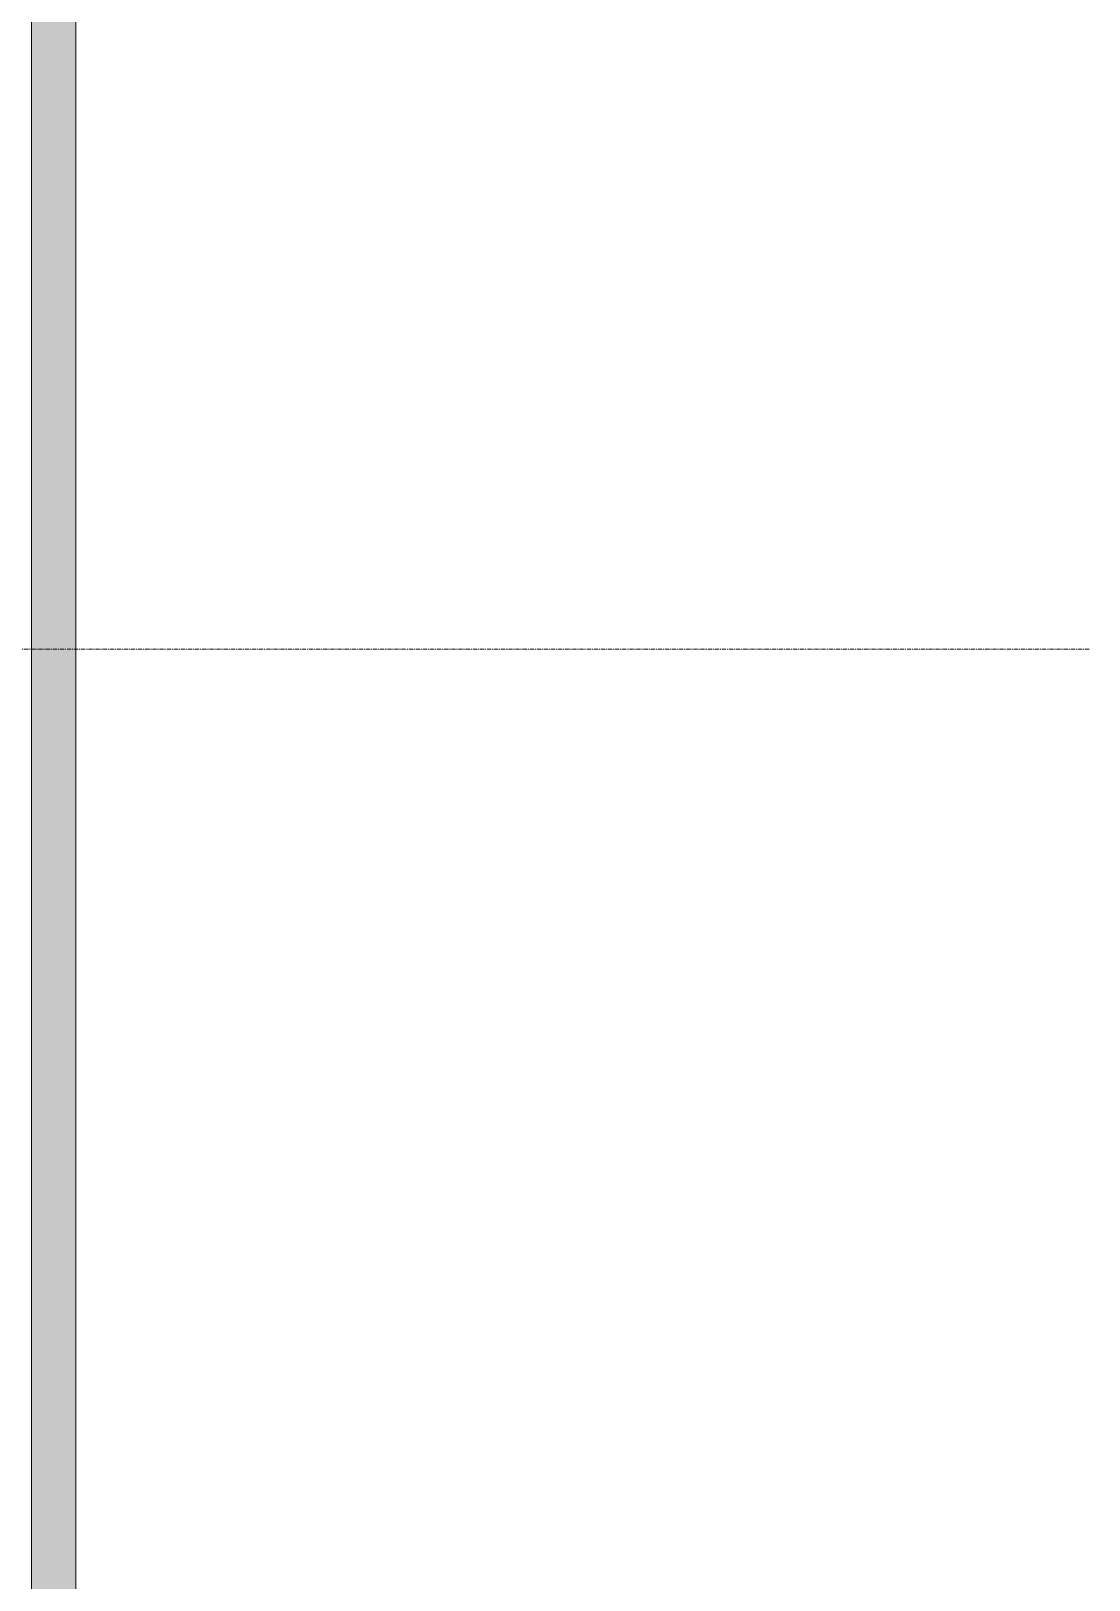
# Model space of a CAD drawing. Header units: inches. Extents: x -4061 to -1937, y 9836 to 11171.
# Drawn here: x -2066.9 to -1936.8, y 10052.8 to 10243.2 of the extents above; entities that cross this region are included whole.
import ezdxf

# ---------------------------------------------------------------- set-up
doc = ezdxf.new("R2010")
doc.units = ezdxf.units.IN
doc.header["$MEASUREMENT"] = 0
doc.linetypes.add('Grid Line 1_2_', pattern=[0.875, 0.5, -0.125, 0.125, -0.125])
for name, color, linetype, lineweight in [('0-1', 7, 'Continuous', 5), ('0-2', 250, 'Continuous', 9), ('A-WALL-3', 7, 'Continuous', 18), ('A-WALL-8', 27, 'Continuous', 18), ('S-GRID-1', 1, 'Grid Line 1_2_', 9)]:
    doc.layers.add(name, color=color, linetype=linetype, lineweight=lineweight)

# ---------------------------------------------------------------- blocks, each defined once
blk = doc.blocks.new('Basic Wall _ EXT - FIBER CEMENT - LARGE - ___-2162460-ENLARGED RCP - 3RD FLOOR PLAN - WEST')
at = {"layer": 'A-WALL-8'}
blk.add_hatch(color=256, dxfattribs=at).paths.add_polyline_path([(-2066.84, 9979.11), (-2066.86, 10852.46), (-2066.87, 10852.43), (-2066.84, 9979.11)], flags=0)
at = {"layer": 'A-WALL-3'}
blk.add_line((-2066.84, 10852.47), (-2066.84, 9979.11), dxfattribs=at)
blk = doc.blocks.new('Basic Wall _ EXT - FIBER CEMENT - SMALL - ___-2145934-ENLARGED RCP - 3RD FLOOR PLAN - WEST')
at = {"layer": 'A-WALL-8'}
blk.add_hatch(color=256, dxfattribs=at).paths.add_polyline_path([(-2061.36, 9973.63), (-2061.36, 10857.95), (-2066.84, 10852.46), (-2066.84, 9979.11), (-2061.44, 9973.7)], flags=0)
at = {"layer": 'A-WALL-3'}
blk.add_line((-2061.36, 9973.63), (-2061.36, 10857.95), dxfattribs=at)
blk = doc.blocks.new('CTR - 1st Phase - Shell_rvt-1-ENLARGED RCP - 3RD FLOOR PLAN - WEST')
at = {"layer": 'S-GRID-1'}
blk.add_line((-1936.83, 10167.19), (-4027.88, 10167.19), dxfattribs=at)
at = {"layer": '0-2'}
for name in ['Basic Wall _ EXT - FIBER CEMENT - SMALL - ___-2145934-ENLARGED RCP - 3RD FLOOR PLAN - WEST', 'Basic Wall _ EXT - FIBER CEMENT - LARGE - ___-2162460-ENLARGED RCP - 3RD FLOOR PLAN - WEST']:
    blk.add_blockref(name, (0, 0), dxfattribs=at)

msp = doc.modelspace()

# ---------------------------------------------------------------- block references
at = {"layer": '0-1'}
msp.add_blockref('CTR - 1st Phase - Shell_rvt-1-ENLARGED RCP - 3RD FLOOR PLAN - WEST', (0, 0), dxfattribs=at)

doc.saveas('drawing.dxf')
